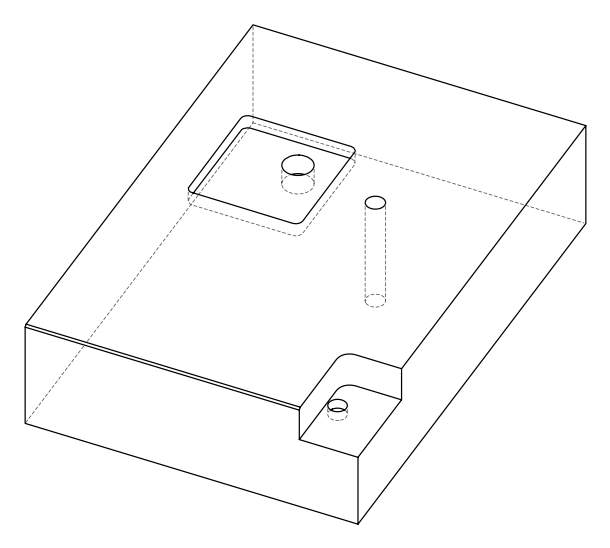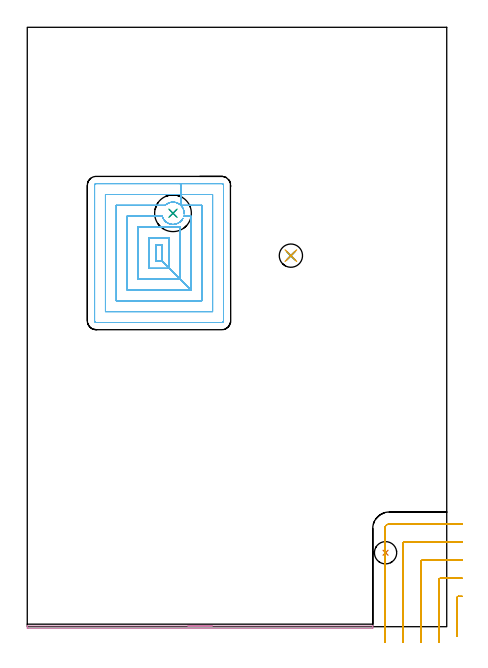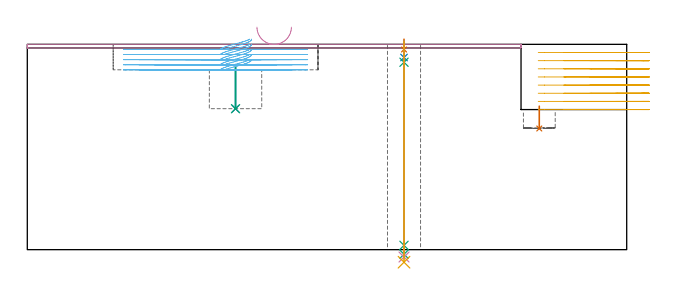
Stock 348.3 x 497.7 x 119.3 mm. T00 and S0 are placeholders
(PLAN: 11 operations, 9 tool changes, 31.2 min)
(1 INDEXABLE_INSERT_DRILL_BLIND_HOLE_FROM_SOLID | STEP1POCKET | NXT0302_008 | 0.06 min | 13058 mm3)
(2 INDEXABLE_INSERT_DRILL_BLIND_HOLE_FROM_SOLID_1 | STEP1POCKET_1 | NXT0302_008 | 0.1 min | 9971 mm3)
(3 DRILL_TO_ENLARGE_BLIND_HOLE | STEP1POCKET_1 | UGT0301_381 | 0.1 min | 17324 mm3)
(4 AREA_MILL | FG_CHAMFER_SURFACE | UGT0205_001 | 2.44 min | 634 mm3)
(5 MILL_CORNER_NOTCH_RECTANGULAR | CORNER_NOTCH_RECTANGULAR | UGT0201_094 | Follow Part, ap 5, ae 75% | 9.12 min | 209885 mm3)
(6 MILL_RECTANGULAR_POCKET | POCKET_RECTANGULAR_STRAIGHT | NXT0201_011 | Follow Part, ap 3, ae 75% | 17.72 min | 212715 mm3)
(7 SPOT_DRILL | STEP1HOLE | NXT0321_9005460120000 | 0.05 min | 206 mm3)
(8 DRILL_BLIND_HOLE_INTO_CENTER | STEP1HOLE | NXT0301_022 | 0.04 min | 63 mm3)
(9 GUN_DRILL_THROUGH_HOLE | STEP1HOLE | UGT0307_001 | 0.54 min | 2199 mm3)
(10 SPADE_DRILL_TO_ENLARGE_THROUGH_HOLE | STEP1HOLE | UGT0306_003 | 0.5 min | 12106 mm3)
(11 DRILL_TO_ENLARGE_THROUGH_HOLE | STEP1HOLE | UGT0301_260 | 0.52 min | 20277 mm3)
(TOOL NXT0302_008 | Index. Insert Drill 18.5mm [880-D1850L25-05] | D18.5 PA176 FL93 Z2)
(TOOL UGT0301_381 | Twist Drill Flat Bottom 30.5 mm | D30.5 PA180 FL175 Z2)
(TOOL UGT0205_001 | Chamfer Mill 20 x 3 x 45 deg. | D20 FL50 Z2)
(TOOL UGT0201_094 | End mill 20 mm | D20 FL38 Z4)
(TOOL NXT0201_011 | ENDMILL 12mm [2P460-1200-NA 1630] | D12 FL38 Z6)
(TOOL NXT0321_9005460120000 | NC Spot Drill, 142deg, 12mm, Carbide, Uncoated | D12 PA142 FL30 Z2)
(TOOL NXT0301_022 | Carbide Drill 5.1mm [860.1-0510-015A1-MM 2214] | D5.1 PA140 FL28 Z2)
(TOOL UGT0307_001 | Gun Drill 5 mm | D5 PA130 FL24 Z1)
(TOOL UGT0306_003 | Spade Drill 12.5mm | D12.5 PA132 FL10 Z2)
(TOOL UGT0301_260 | Twist Drill 19.3 mm | D19.3 PA118 FL140 Z2)
(OP 1 INDEXABLE_INSERT_DRILL_BLIND_HOLE_FROM_SOLID)
G17 G21 G94 G90
T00 M6
G54
G17 G0 G90 X297.5 Y61.4 S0 M3
G43 Z129.3 H1
G94 G81 G98 Z70.4 F250. R83.4
G80
M5
M2
(OP 2 INDEXABLE_INSERT_DRILL_BLIND_HOLE_FROM_SOLID_1)
G17 G21 G94 G90
T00 M6
G54
G17 G0 G90 X121. Y343.3 S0 M3
G43 Z129.3 H1
G94 G81 G98 Z81.9 F250. R106.5
G80
M5
M2
(OP 3 DRILL_TO_ENLARGE_BLIND_HOLE)
G17 G21 G94 G90
T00 M6
G54
G17 G0 G90 X121. Y343.3 S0 M3
G43 Z129.3 H0
G94 G81 G98 Z81.9 F250. R106.5
G80
M5
M2
(OP 4 AREA_MILL)
G17 G21 G94 G90
T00 M6
G54
G17 G0 G90 X133.45 Y0.6 S1061 M3
G43 Z129.3 H0
G94 G1 X133.488 Z128.428 F250.
X133.602 Z127.563
X133.791 Z126.712
X134.053 Z125.88
X134.387 Z125.074
X134.79 Z124.3
X135.258 Z123.564
X135.79 Z122.872
X136.379 Z122.229
X137.022 Z121.639
X137.714 Z121.108
X138.45 Z120.64
X139.224 Z120.237
X140.03 Z119.903
X140.862 Z119.641
X141.714 Z119.452
X142.578 Z119.338
X143.45 Z119.3
X286.737
X286.89 Y0.597 Z119.288
X286.893 Y0.545 Z119.236
X286.9 Y0.158 Z118.858
Y-0.243 Z118.456
Y-0.896 Z117.799
Y-1.222 Z117.474
X286.898 Y-1.491 Z117.205
X286.737 Y-1.5 Z117.2
X0.465 Y-1.499 Z117.201
X0.163 Y-1.496 Z117.204
X0.002 Y-1.491 Z117.205
X0. Y-1.222 Z117.474
Y-0.896 Z117.799
Y-0.243 Z118.456
Y0.158 Z118.858
X0.007 Y0.545 Z119.236
X0.01 Y0.597 Z119.288
X0.163 Y0.6 Z119.3
X143.45
X144.322 Z119.338
X145.186 Z119.452
X146.038 Z119.641
X146.87 Z119.903
X147.676 Z120.237
X148.45 Z120.64
X149.186 Z121.108
X149.878 Z121.639
X150.521 Z122.229
X151.11 Z122.872
X151.642 Z123.564
X152.11 Z124.3
X152.513 Z125.074
X152.847 Z125.88
X153.109 Z126.712
X153.298 Z127.563
X153.412 Z128.428
X153.45 Z129.3
M5
M2
(OP 5 MILL_CORNER_NOTCH_RECTANGULAR)
G17 G21 G94 G90
T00 M6
G54
G17 G0 G90 X361.3 Y25.2 S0 M3
G43 Z129.3 H0
Z114.562
G94 G1 X358.3 F250.
X357.894 F500.
G3 X356.9 Y24.206 R1.
G1 Y-5.103
Y-8.103 F250.
G0 Z129.3
X361.3 Y40.2
Z114.562
G1 X358.3
X342.894 F500.
G3 X341.9 Y39.206 R1.
G1 Y-10.
Y-13. F250.
G0 Z129.3
X361.3 Y55.2
Z114.562
G1 X358.3
X327.895 F500.
G3 X326.9 Y54.206 R1.
G1 Y-10.
Y-13. F250.
G0 Z129.3
X361.3 Y70.2
Z114.562
G1 X358.3
X312.895 F500.
G3 X311.9 Y69.205 R1.
G1 Y-10.
Y-13. F250.
G0 Z129.3
X361.3 Y85.2
Z114.562
G1 X358.3
X300.5 F500.
G3 X296.9 Y81.6 R3.6
G1 Y-10.
Y-13. F250.
G0 Z129.3
X361.3 Y25.2
Z109.825
G1 X358.3
X357.894 F500.
G3 X356.9 Y24.206 R1.
G1 Y-5.103
Y-8.103 F250.
G0 Z129.3
X361.3 Y40.2
Z109.825
G1 X358.3
X342.894 F500.
G3 X341.9 Y39.206 R1.
G1 Y-10.
Y-13. F250.
G0 Z129.3
X361.3 Y55.2
Z109.825
G1 X358.3
X327.895 F500.
G3 X326.9 Y54.206 R1.
G1 Y-10.
Y-13. F250.
G0 Z129.3
X361.3 Y70.2
Z109.825
G1 X358.3
X312.895 F500.
G3 X311.9 Y69.205 R1.
G1 Y-10.
Y-13. F250.
G0 Z129.3
X361.3 Y85.2
Z109.825
G1 X358.3
X300.5 F500.
G3 X296.9 Y81.6 R3.6
G1 Y-10.
Y-13. F250.
G0 Z129.3
X361.3 Y25.2
Z105.087
G1 X358.3
X357.894 F500.
G3 X356.9 Y24.206 R1.
G1 Y-5.103
Y-8.103 F250.
G0 Z129.3
X361.3 Y40.2
Z105.087
G1 X358.3
X342.894 F500.
G3 X341.9 Y39.206 R1.
G1 Y-10.
Y-13. F250.
G0 Z129.3
X361.3 Y55.2
Z105.087
G1 X358.3
X327.895 F500.
G3 X326.9 Y54.206 R1.
G1 Y-10.
Y-13. F250.
G0 Z129.3
X361.3 Y70.2
Z105.087
G1 X358.3
X312.895 F500.
G3 X311.9 Y69.205 R1.
G1 Y-10.
Y-13. F250.
G0 Z129.3
X361.3 Y85.2
Z105.087
G1 X358.3
X300.5 F500.
G3 X296.9 Y81.6 R3.6
G1 Y-10.
Y-13. F250.
G0 Z129.3
X361.3 Y25.2
Z100.35
G1 X358.3
X357.894 F500.
G3 X356.9 Y24.206 R1.
G1 Y-5.103
Y-8.103 F250.
G0 Z129.3
X361.3 Y40.2
Z100.35
G1 X358.3
X342.894 F500.
G3 X341.9 Y39.206 R1.
G1 Y-10.
Y-13. F250.
G0 Z129.3
X361.3 Y55.2
Z100.35
G1 X358.3
X327.895 F500.
G3 X326.9 Y54.206 R1.
G1 Y-10.
Y-13. F250.
G0 Z129.3
X361.3 Y70.2
Z100.35
G1 X358.3
X312.895 F500.
G3 X311.9 Y69.205 R1.
G1 Y-10.
Y-13. F250.
G0 Z129.3
X361.3 Y85.2
Z100.35
G1 X358.3
X300.5 F500.
G3 X296.9 Y81.6 R3.6
G1 Y-10.
Y-13. F250.
G0 Z129.3
X361.3 Y25.2
Z95.612
G1 X358.3
X357.894 F500.
G3 X356.9 Y24.206 R1.
G1 Y-5.103
Y-8.103 F250.
G0 Z129.3
X361.3 Y40.2
Z95.612
G1 X358.3
X342.894 F500.
G3 X341.9 Y39.206 R1.
G1 Y-10.
Y-13. F250.
G0 Z129.3
X361.3 Y55.2
Z95.612
G1 X358.3
X327.895 F500.
G3 X326.9 Y54.206 R1.
G1 Y-10.
Y-13. F250.
G0 Z129.3
X361.3 Y70.2
Z95.612
G1 X358.3
X312.895 F500.
G3 X311.9 Y69.205 R1.
G1 Y-10.
Y-13. F250.
G0 Z129.3
X361.3 Y85.2
Z95.612
G1 X358.3
X300.5 F500.
G3 X296.9 Y81.6 R3.6
G1 Y-10.
Y-13. F250.
G0 Z129.3
X361.3 Y25.2
Z90.875
G1 X358.3
X357.894 F500.
G3 X356.9 Y24.206 R1.
G1 Y-5.103
Y-8.103 F250.
G0 Z129.3
X361.3 Y40.2
Z90.875
G1 X358.3
X342.894 F500.
G3 X341.9 Y39.206 R1.
G1 Y-10.
Y-13. F250.
G0 Z129.3
X361.3 Y55.2
Z90.875
G1 X358.3
X327.895 F500.
G3 X326.9 Y54.206 R1.
G1 Y-10.
Y-13. F250.
G0 Z129.3
X361.3 Y70.2
Z90.875
G1 X358.3
X312.895 F500.
G3 X311.9 Y69.205 R1.
G1 Y-10.
Y-13. F250.
G0 Z129.3
X361.3 Y85.2
Z90.875
G1 X358.3
X300.5 F500.
G3 X296.9 Y81.6 R3.6
G1 Y-10.
Y-13. F250.
G0 Z129.3
X361.3 Y25.2
Z86.137
G1 X358.3
X357.894 F500.
G3 X356.9 Y24.206 R1.
G1 Y-5.103
Y-8.103 F250.
G0 Z129.3
X361.3 Y40.2
Z86.137
G1 X358.3
X342.894 F500.
G3 X341.9 Y39.206 R1.
G1 Y-10.
Y-13. F250.
G0 Z129.3
X361.3 Y55.2
Z86.137
G1 X358.3
X327.895 F500.
G3 X326.9 Y54.206 R1.
G1 Y-10.
Y-13. F250.
G0 Z129.3
X361.3 Y70.2
Z86.137
G1 X358.3
X312.895 F500.
G3 X311.9 Y69.205 R1.
G1 Y-10.
Y-13. F250.
G0 Z129.3
X361.3 Y85.2
Z86.137
G1 X358.3
X300.5 F500.
G3 X296.9 Y81.6 R3.6
G1 Y-10.
Y-13. F250.
G0 Z129.3
X361.3 Y25.2
Z81.4
G1 X358.3
X357.894 F500.
G3 X356.9 Y24.206 R1.
G1 Y-5.103
Y-8.103 F250.
G0 Z129.3
X361.3 Y40.2
Z81.4
G1 X358.3
X342.894 F500.
G3 X341.9 Y39.206 R1.
G1 Y-10.
Y-13. F250.
G0 Z129.3
X361.3 Y55.2
Z81.4
G1 X358.3
X327.895 F500.
G3 X326.9 Y54.206 R1.
G1 Y-10.
Y-13. F250.
G0 Z129.3
X361.3 Y70.2
Z81.4
G1 X358.3
X312.895 F500.
G3 X311.9 Y69.205 R1.
G1 Y-10.
Y-13. F250.
G0 Z129.3
X361.3 Y85.2
Z81.4
G1 X358.3
X300.5 F500.
G3 X296.9 Y81.6 R3.6
G1 Y-10.
Y-13. F250.
G0 Z129.3
M5
M2
(OP 6 MILL_RECTANGULAR_POCKET)
G17 G21 G94 G90
T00 M6
G54
G17 G0 G90 X129.228 Y339.079 S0 M3
G43 Z129.3 H1
Z122.3
G94 G1 X129.13 Y338.882 Z122.241 F250.
X128.986 Y338.635 Z122.164
X128.507 Y337.898 Z121.929
X128.255 Y337.549 Z121.814
X127.594 Y336.802 Z121.546
X126.855 Y336.131 Z121.279
X126.049 Y335.543 Z121.012
X125.184 Y335.045 Z120.744
X124.792 Y334.869 Z120.629
X124.399 Y334.693 Z120.514
X123.325 Y334.343 Z120.211
X122.217 Y334.127 Z119.908
X121.091 Y334.047 Z119.606
X119.963 Y334.104 Z119.303
X118.851 Y334.298 Z119.001
X117.771 Y334.626 Z118.698
X116.738 Y335.083 Z118.396
X115.858 Y335.612 Z118.121
X115.155 Y336.135 Z117.886
X114.518 Y336.702 Z117.657
X113.945 Y337.322 Z117.431
X113.397 Y338.034 Z117.19
X113.176 Y338.355 Z117.086
X112.983 Y338.693 Z116.981
X112.769 Y339.067 Z116.866
X112.449 Y339.764 Z116.661
X112.187 Y340.484 Z116.455
X112.076 Y340.9 Z116.34
X82.9 F500.
Y279.6
X135.9
X111.9 Y303.6
Y316.9
X106.9
Y303.6
X111.9
X117.9 Y297.6
Y322.9
X100.9
Y297.6
X117.9
X126.9 Y288.6
Y331.9
X91.9
Y288.6
X126.9
X135.9 Y279.6
Y340.9
X129.927
G0 X130.229 Y342.763 Z122.3
G1 X130.244 Y342.909 Z122.26 F250.
X130.22 Y344.075 Z121.948
X130.05 Y345.228 Z121.636
X129.736 Y346.351 Z121.323
X129.285 Y347.425 Z121.011
X128.702 Y348.435 Z120.699
X128.447 Y348.782 Z120.583
X127.887 Y349.469 Z120.346
X127.295 Y350.073 Z120.119
X126.623 Y350.64 Z119.884
X126.486 Y350.745 Z119.838
X126.346 Y350.844 Z119.791
X125.994 Y351.093 Z119.676
X124.956 Y351.668 Z119.358
X123.852 Y352.105 Z119.04
X122.701 Y352.397 Z118.722
X121.522 Y352.54 Z118.403
X120.335 Y352.531 Z118.085
X119.159 Y352.371 Z117.767
X118.013 Y352.061 Z117.449
X116.915 Y351.607 Z117.131
X115.885 Y351.016 Z116.813
X114.939 Y350.299 Z116.495
X114.522 Y349.9 Z116.34
X73.9 F500.
Y270.6
X144.9
Y349.9
X127.465
Y358.9
X64.9
Y261.6
X153.9
Y358.9
X127.465
Y367.9
X57.2
G3 X55.9 Y366.6 R1.3
G1 Y253.9
G3 X57.2 Y252.6 R1.3
G1 X161.6
G3 X162.9 Y253.9 R1.3
G1 Y366.6
G3 X161.6 Y367.9 R1.3
G1 X127.465
X126.465
G0 X129.234 Y339.077 Z119.34
G1 X129.202 Y339.007 Z119.319 F250.
X128.986 Y338.635 Z119.204
X128.507 Y337.898 Z118.968
X128.255 Y337.548 Z118.853
X127.479 Y336.688 Z118.542
X126.6 Y335.931 Z118.232
X125.635 Y335.289 Z117.921
X124.596 Y334.773 Z117.61
X123.502 Y334.391 Z117.3
X122.368 Y334.148 Z116.989
X121.213 Y334.049 Z116.678
X120.054 Y334.094 Z116.368
X118.91 Y334.284 Z116.057
X117.799 Y334.616 Z115.746
X116.738 Y335.083 Z115.436
X115.858 Y335.612 Z115.16
X115.155 Y336.135 Z114.926
X114.518 Y336.702 Z114.697
X113.945 Y337.322 Z114.471
X113.397 Y338.034 Z114.23
X113.153 Y338.389 Z114.115
X112.605 Y339.406 Z113.805
X112.187 Y340.484 Z113.495
X112.076 Y340.9 Z113.38
X82.9 F500.
Y279.6
X135.9
X111.9 Y303.6
Y316.9
X106.9
Y303.6
X111.9
X117.9 Y297.6
Y322.9
X100.9
Y297.6
X117.9
X126.9 Y288.6
Y331.9
X91.9
Y288.6
X126.9
X135.9 Y279.6
Y340.9
X129.927
G0 X130.221 Y342.764 Z119.34
G1 X130.252 Y343.239 Z119.212 F250.
X130.194 Y344.338 Z118.918
X130.006 Y345.421 Z118.623
X129.692 Y346.475 Z118.328
X129.255 Y347.484 Z118.034
X128.702 Y348.435 Z117.739
X128.447 Y348.782 Z117.623
X127.887 Y349.469 Z117.386
X127.295 Y350.073 Z117.159
X126.63 Y350.635 Z116.926
X126.288 Y350.896 Z116.811
X125.266 Y351.514 Z116.491
X124.173 Y351.994 Z116.171
X123.028 Y352.33 Z115.851
X121.848 Y352.516 Z115.531
X120.655 Y352.549 Z115.211
X119.467 Y352.428 Z114.891
X118.305 Y352.155 Z114.571
X117.187 Y351.735 Z114.252
X116.133 Y351.174 Z113.932
X115.778 Y350.932 Z113.816
X115.422 Y350.689 Z113.701
X114.939 Y350.299 Z113.535
X114.522 Y349.9 Z113.38
X73.9 F500.
Y270.6
X144.9
Y349.9
X127.465
Y358.9
X64.9
Y261.6
X153.9
Y358.9
X127.465
Y367.9
X57.2
G3 X55.9 Y366.6 R1.3
G1 Y253.9
G3 X57.2 Y252.6 R1.3
G1 X161.6
G3 X162.9 Y253.9 R1.3
G1 Y366.6
G3 X161.6 Y367.9 R1.3
G1 X127.465
X126.465
G0 X129.234 Y339.077 Z116.38
G1 X129.207 Y339.017 Z116.362 F250.
X128.986 Y338.635 Z116.244
X128.507 Y337.898 Z116.008
X128.255 Y337.548 Z115.893
X127.479 Y336.688 Z115.582
X126.6 Y335.931 Z115.272
X125.635 Y335.289 Z114.961
X124.596 Y334.773 Z114.65
X123.502 Y334.391 Z114.34
X122.368 Y334.148 Z114.029
X121.213 Y334.049 Z113.718
X120.054 Y334.094 Z113.408
X118.91 Y334.284 Z113.097
X117.799 Y334.616 Z112.786
X116.738 Y335.083 Z112.476
X115.859 Y335.611 Z112.201
X115.153 Y336.137 Z111.965
X114.519 Y336.702 Z111.737
X113.943 Y337.325 Z111.51
X113.397 Y338.034 Z111.27
X113.153 Y338.389 Z111.155
X112.713 Y339.18 Z110.912
X112.351 Y340.01 Z110.67
X112.076 Y340.9 Z110.42
X82.9 F500.
Y279.6
X135.9
X111.9 Y303.6
Y316.9
X106.9
Y303.6
X111.9
X117.9 Y297.6
Y322.9
X100.9
Y297.6
X117.9
X126.9 Y288.6
Y331.9
X91.9
Y288.6
X126.9
X135.9 Y279.6
Y340.9
X129.927
G0 X130.22 Y342.759 Z116.38
G1 X130.252 Y343.245 Z116.249 F250.
X130.193 Y344.342 Z115.955
X130.005 Y345.424 Z115.661
X129.691 Y346.477 Z115.366
X129.254 Y347.485 Z115.072
X128.702 Y348.435 Z114.778
X128.447 Y348.782 Z114.662
X127.889 Y349.467 Z114.426
X127.297 Y350.071 Z114.199
X126.628 Y350.636 Z113.964
X126.287 Y350.897 Z113.849
X125.293 Y351.499 Z113.538
X124.233 Y351.972 Z113.226
X123.121 Y352.309 Z112.915
X121.976 Y352.503 Z112.604
X120.815 Y352.553 Z112.293
X119.658 Y352.458 Z111.982
X118.521 Y352.218 Z111.67
X117.424 Y351.838 Z111.359
X116.382 Y351.323 Z111.048
X116.02 Y351.092 Z110.933
X115.657 Y350.86 Z110.817
X114.944 Y350.303 Z110.575
X114.632 Y350.007 Z110.46
X114.53 Y349.9 Z110.42
X73.9 F500.
Y270.6
X144.9
Y349.9
X127.465
Y358.9
X64.9
Y261.6
X153.9
Y358.9
X127.465
Y367.9
X57.2
G3 X55.9 Y366.6 R1.3
G1 Y253.9
G3 X57.2 Y252.6 R1.3
G1 X161.6
G3 X162.9 Y253.9 R1.3
G1 Y366.6
G3 X161.6 Y367.9 R1.3
G1 X127.465
X126.465
G0 X129.234 Y339.077 Z113.42
G1 X129.207 Y339.017 Z113.402 F250.
X128.986 Y338.635 Z113.284
X128.507 Y337.898 Z113.048
X128.255 Y337.548 Z112.933
X127.479 Y336.688 Z112.622
X126.6 Y335.931 Z112.312
X125.635 Y335.289 Z112.001
X124.596 Y334.773 Z111.69
X123.502 Y334.391 Z111.38
X122.368 Y334.148 Z111.069
X121.213 Y334.049 Z110.758
X120.054 Y334.094 Z110.448
X118.91 Y334.284 Z110.137
X117.799 Y334.616 Z109.826
X116.738 Y335.083 Z109.516
X115.859 Y335.611 Z109.241
X115.153 Y336.137 Z109.005
X114.519 Y336.702 Z108.777
X113.943 Y337.325 Z108.55
X113.397 Y338.034 Z108.31
X113.153 Y338.389 Z108.195
X112.712 Y339.18 Z107.952
X112.351 Y340.011 Z107.709
X112.076 Y340.9 Z107.46
X82.9 F500.
Y279.6
X135.9
X111.9 Y303.6
Y316.9
X106.9
Y303.6
X111.9
X117.9 Y297.6
Y322.9
X100.9
Y297.6
X117.9
X126.9 Y288.6
Y331.9
X91.9
Y288.6
X126.9
X135.9 Y279.6
Y340.9
X129.927
G0 X130.22 Y342.759 Z113.42
G1 X130.252 Y343.245 Z113.289 F250.
X130.193 Y344.342 Z112.995
X130.005 Y345.424 Z112.701
X129.691 Y346.477 Z112.406
X129.254 Y347.485 Z112.112
X128.702 Y348.435 Z111.818
X128.447 Y348.782 Z111.702
X127.889 Y349.467 Z111.466
X127.297 Y350.071 Z111.239
X126.622 Y350.64 Z111.002
X126.524 Y350.716 Z110.969
X126.424 Y350.788 Z110.936
X126.075 Y351.041 Z110.821
X125.092 Y351.602 Z110.517
X124.048 Y352.039 Z110.214
X122.959 Y352.346 Z109.911
X121.84 Y352.517 Z109.608
X120.709 Y352.551 Z109.304
X119.582 Y352.446 Z109.001
X118.476 Y352.205 Z108.698
X117.408 Y351.831 Z108.395
X116.394 Y351.33 Z108.091
X116.031 Y351.099 Z107.976
X115.668 Y350.867 Z107.861
X114.944 Y350.303 Z107.615
X114.632 Y350.007 Z107.5
X114.53 Y349.9 Z107.46
X73.9 F500.
Y270.6
X144.9
Y349.9
X127.465
Y358.9
X64.9
Y261.6
X153.9
Y358.9
X127.465
Y367.9
X57.2
G3 X55.9 Y366.6 R1.3
G1 Y253.9
G3 X57.2 Y252.6 R1.3
G1 X161.6
G3 X162.9 Y253.9 R1.3
G1 Y366.6
G3 X161.6 Y367.9 R1.3
G1 X127.465
X126.465
G0 X129.234 Y339.077 Z110.46
G1 X129.202 Y339.007 Z110.439 F250.
X128.986 Y338.635 Z110.324
X128.507 Y337.898 Z110.088
X128.255 Y337.548 Z109.973
X127.479 Y336.688 Z109.662
X126.6 Y335.931 Z109.352
X125.635 Y335.289 Z109.041
X124.596 Y334.773 Z108.73
X123.502 Y334.391 Z108.42
X122.368 Y334.148 Z108.109
X121.213 Y334.049 Z107.798
X120.054 Y334.094 Z107.488
X118.91 Y334.284 Z107.177
X117.799 Y334.616 Z106.866
X116.738 Y335.083 Z106.556
X115.858 Y335.612 Z106.281
X115.155 Y336.135 Z106.046
X114.518 Y336.702 Z105.817
X113.945 Y337.322 Z105.591
X113.397 Y338.034 Z105.35
X113.153 Y338.389 Z105.235
X112.605 Y339.406 Z104.925
X112.187 Y340.484 Z104.615
X112.076 Y340.9 Z104.5
X82.9 F500.
Y279.6
X135.9
X111.9 Y303.6
Y316.9
X106.9
Y303.6
X111.9
X117.9 Y297.6
Y322.9
X100.9
Y297.6
X117.9
X126.9 Y288.6
Y331.9
X91.9
Y288.6
X126.9
X135.9 Y279.6
Y340.9
X129.927
G0 X130.221 Y342.765 Z110.46
G1 X130.252 Y343.239 Z110.333 F250.
X130.194 Y344.338 Z110.038
X130.006 Y345.421 Z109.743
X129.692 Y346.475 Z109.449
X129.255 Y347.484 Z109.154
X128.702 Y348.435 Z108.859
X128.447 Y348.782 Z108.744
X127.887 Y349.469 Z108.506
X127.295 Y350.073 Z108.28
X126.623 Y350.64 Z108.044
X126.281 Y350.901 Z107.929
X125.333 Y351.479 Z107.631
X124.321 Y351.939 Z107.333
X123.263 Y352.274 Z107.036
X122.171 Y352.481 Z106.738
X121.063 Y352.555 Z106.441
X119.953 Y352.496 Z106.143
X118.859 Y352.305 Z105.845
X117.796 Y351.984 Z105.548
X116.778 Y351.538 Z105.25
X115.822 Y350.974 Z104.952
X114.939 Y350.299 Z104.655
X114.522 Y349.9 Z104.5
X73.9 F500.
Y270.6
X144.9
Y349.9
X127.465
Y358.9
X64.9
Y261.6
X153.9
Y358.9
X127.465
Y367.9
X57.2
G3 X55.9 Y366.6 R1.3
G1 Y253.9
G3 X57.2 Y252.6 R1.3
G1 X161.6
G3 X162.9 Y253.9 R1.3
G1 Y366.6
G3 X161.6 Y367.9 R1.3
G1 X127.465
X126.465
G0 Z129.3
M5
M2
(OP 7 SPOT_DRILL)
G17 G21 G94 G90
T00 M6
G54
G17 G0 G90 X218.9 Y308.1 S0 M3
G43 Z129.3 H0
G94 G81 G98 Z116.3 F250. R122.3
G80
M5
M2
(OP 8 DRILL_BLIND_HOLE_INTO_CENTER)
G17 G21 G94 G90
T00 M6
G54
G17 G0 G90 X218.9 Y308.1 S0 M3
G43 Z129.3 H1
G94 G81 G98 Z111.65 F250. R121.3
G80
M5
M2
(OP 9 GUN_DRILL_THROUGH_HOLE)
G17 G21 G94 G90
T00 M6
G54
G17 G0 G90 X218.9 Y308.1 M8
G43 Z129.3 H0
Z117.192
S716 M3
G94 G1 Z108.894 F125. M26
G4 X.084
Z2.5 F250.
G4 X.084
Z-2.666 F125.
G4 X.084
M5
M9
G0 Z117.192
Z129.3
M2
(OP 10 SPADE_DRILL_TO_ENLARGE_THROUGH_HOLE)
G17 G21 G94 G90
T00 M6
G54
G17 G0 G90 X218.9 Y308.1 S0 M3
G43 Z129.3 H0
G94 G73 G98 Z-4.283 F250. Q12.358 R121.3
G80
M5
M2
(OP 11 DRILL_TO_ENLARGE_THROUGH_HOLE)
G17 G21 G94 G90
T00 M6
G54
G17 G0 G90 X218.9 Y308.1 S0 M3
G43 Z129.3 H0
G94 G73 G98 Z-7.298 F250. Q18.085 R121.3
G80
M5
M2
